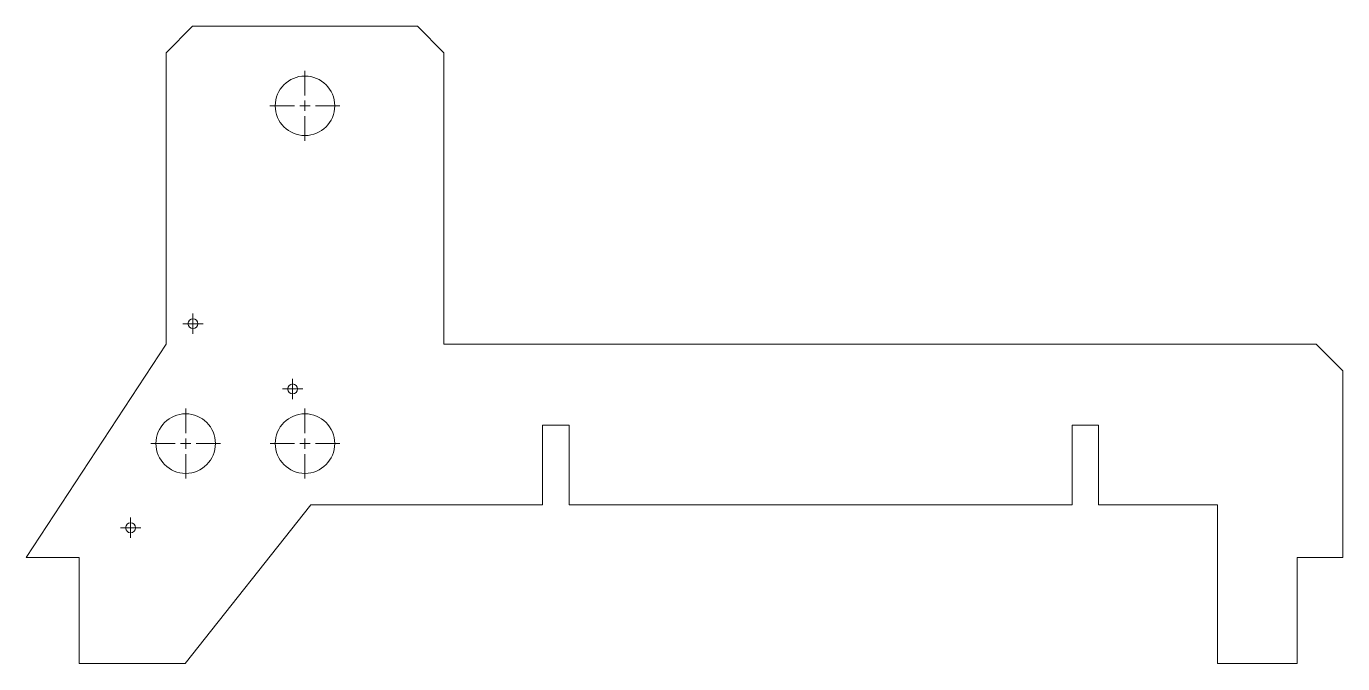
# Model space of a CAD drawing. Header units: inches. Extents: x 23.2 to 48.1, y 15.3 to 27.3.
import ezdxf

# ---------------------------------------------------------------- set-up
doc = ezdxf.new("R2010")
doc.units = ezdxf.units.IN
doc.header["$MEASUREMENT"] = 0

# ---------------------------------------------------------------- blocks, each defined once
blk = doc.blocks.new('SW_CENTERMARKSYMBOL_0')
at = {"color": 0, "linetype": 'Continuous', "lineweight": 0}
for p, q in [((0, 0.197), (0, 0.661)), ((-0.197, 0), (-0.661, 0)), ((0, 0), (-0.098, 0)), ((0, 0), (0, 0.098)), ((0, 0), (0, -0.098)), ((0, 0), (0.098, 0)), ((0.197, 0), (0.661, 0)), ((0, -0.197), (0, -0.661))]:
    blk.add_line(p, q, dxfattribs=at)
blk = doc.blocks.new('SW_CENTERMARKSYMBOL_1')
at = {"color": 0, "linetype": 'Continuous', "lineweight": 0}
for p, q in [((0, 0.197), (0, 0.66)), ((-0.197, 0), (-0.66, 0)), ((0, 0), (-0.098, 0)), ((0, 0), (0, 0.098)), ((0, 0), (0, -0.098)), ((0, 0), (0.098, 0)), ((0.197, 0), (0.66, 0)), ((0, -0.197), (0, -0.66))]:
    blk.add_line(p, q, dxfattribs=at)
blk = doc.blocks.new('SW_CENTERMARKSYMBOL_2')
at = {"color": 0, "linetype": 'Continuous', "lineweight": 0}
for p, q in [((0, 0.197), (0, 0.66)), ((-0.197, 0), (-0.66, 0)), ((0, 0), (-0.098, 0)), ((0, 0), (0, 0.098)), ((0, 0), (0, -0.098)), ((0, 0), (0.098, 0)), ((0.197, 0), (0.66, 0)), ((0, -0.197), (0, -0.66))]:
    blk.add_line(p, q, dxfattribs=at)
blk = doc.blocks.new('SW_CENTERMARKSYMBOL_3')
at = {"color": 0, "linetype": 'Continuous', "lineweight": 0}
for p, q in [((-0.098, 0), (-0.192, 0)), ((0, 0), (-0.098, 0)), ((0, 0.098), (0, 0.192)), ((0, 0), (0, 0.098)), ((0, 0), (0, -0.098)), ((0, 0), (0.098, 0)), ((0.098, 0), (0.192, 0)), ((0, -0.098), (0, -0.192))]:
    blk.add_line(p, q, dxfattribs=at)
blk = doc.blocks.new('SW_CENTERMARKSYMBOL_4')
at = {"color": 0, "linetype": 'Continuous', "lineweight": 0}
for p, q in [((-0.098, 0), (-0.192, 0)), ((0, 0), (-0.098, 0)), ((0, 0.098), (0, 0.192)), ((0, 0), (0, 0.098)), ((0, 0), (0, -0.098)), ((0, 0), (0.098, 0)), ((0.098, 0), (0.192, 0)), ((0, -0.098), (0, -0.192))]:
    blk.add_line(p, q, dxfattribs=at)
blk = doc.blocks.new('SW_CENTERMARKSYMBOL_5')
at = {"color": 0, "linetype": 'Continuous', "lineweight": 0}
for p, q in [((-0.098, 0), (-0.192, 0)), ((0, 0), (-0.098, 0)), ((0, 0.098), (0, 0.192)), ((0, 0), (0, 0.098)), ((0, 0), (0, -0.098)), ((0, 0), (0.098, 0)), ((0.098, 0), (0.192, 0)), ((0, -0.098), (0, -0.192))]:
    blk.add_line(p, q, dxfattribs=at)
blk = doc.blocks.new('1683-16-2100-(SuperStructure-TANKHOLDER Perpendicular)-FSAHNC')
at = {"color": 7, "linetype": 'Continuous', "lineweight": 15}
for p, q in [((14.268, 23.611), (13.768, 23.111)), ((18.518, 23.611), (14.268, 23.611)), ((19.018, 23.111), (18.518, 23.611)), ((13.768, 23.111), (13.768, 17.611)), ((19.018, 17.611), (19.018, 23.111)), ((13.768, 17.611), (11.13, 13.583)), ((35.492, 17.611), (19.018, 17.611)), ((35.992, 17.111), (35.492, 17.611)), ((35.992, 17.111), (35.992, 13.583)), ((20.88, 16.083), (21.38, 16.083)), ((20.88, 14.583), (20.88, 16.083)), ((21.38, 14.583), (21.38, 16.083)), ((30.88, 16.083), (31.38, 16.083)), ((30.88, 16.083), (30.88, 14.583)), ((31.38, 16.083), (31.38, 14.583)), ((14.13, 11.583), (16.501, 14.583)), ((16.501, 14.583), (20.88, 14.583)), ((21.38, 14.583), (30.88, 14.583)), ((31.38, 14.583), (33.63, 14.583)), ((33.63, 14.583), (33.63, 11.583)), ((12.13, 13.583), (11.13, 13.583)), ((12.13, 11.583), (12.13, 13.583)), ((35.992, 13.583), (35.13, 13.583)), ((35.13, 11.583), (35.13, 13.583)), ((12.13, 11.583), (14.13, 11.583)), ((35.13, 11.583), (33.63, 11.583))]:
    blk.add_line(p, q, dxfattribs=at)
for centre, radius in [((16.393, 22.111), 0.562), ((14.277, 17.999), 0.0938), ((16.159, 16.767), 0.0938), ((14.14, 15.736), 0.562), ((16.393, 15.736), 0.562), ((13.099, 14.147), 0.0938)]:
    blk.add_circle(centre, radius, dxfattribs=at)
at = {"color": 7, "linetype": 'Continuous', "lineweight": 0}
for name, p in [('SW_CENTERMARKSYMBOL_0', (16.393, 22.111)), ('SW_CENTERMARKSYMBOL_3', (14.277, 17.999)), ('SW_CENTERMARKSYMBOL_5', (16.159, 16.767)), ('SW_CENTERMARKSYMBOL_2', (14.14, 15.736)), ('SW_CENTERMARKSYMBOL_1', (16.393, 15.736)), ('SW_CENTERMARKSYMBOL_4', (13.099, 14.147))]:
    blk.add_blockref(name, p, dxfattribs=at)

msp = doc.modelspace()

# ---------------------------------------------------------------- block references
msp.add_blockref('1683-16-2100-(SuperStructure-TANKHOLDER Perpendicular)-FSAHNC', (12.109, 3.697))

doc.saveas('drawing.dxf')
